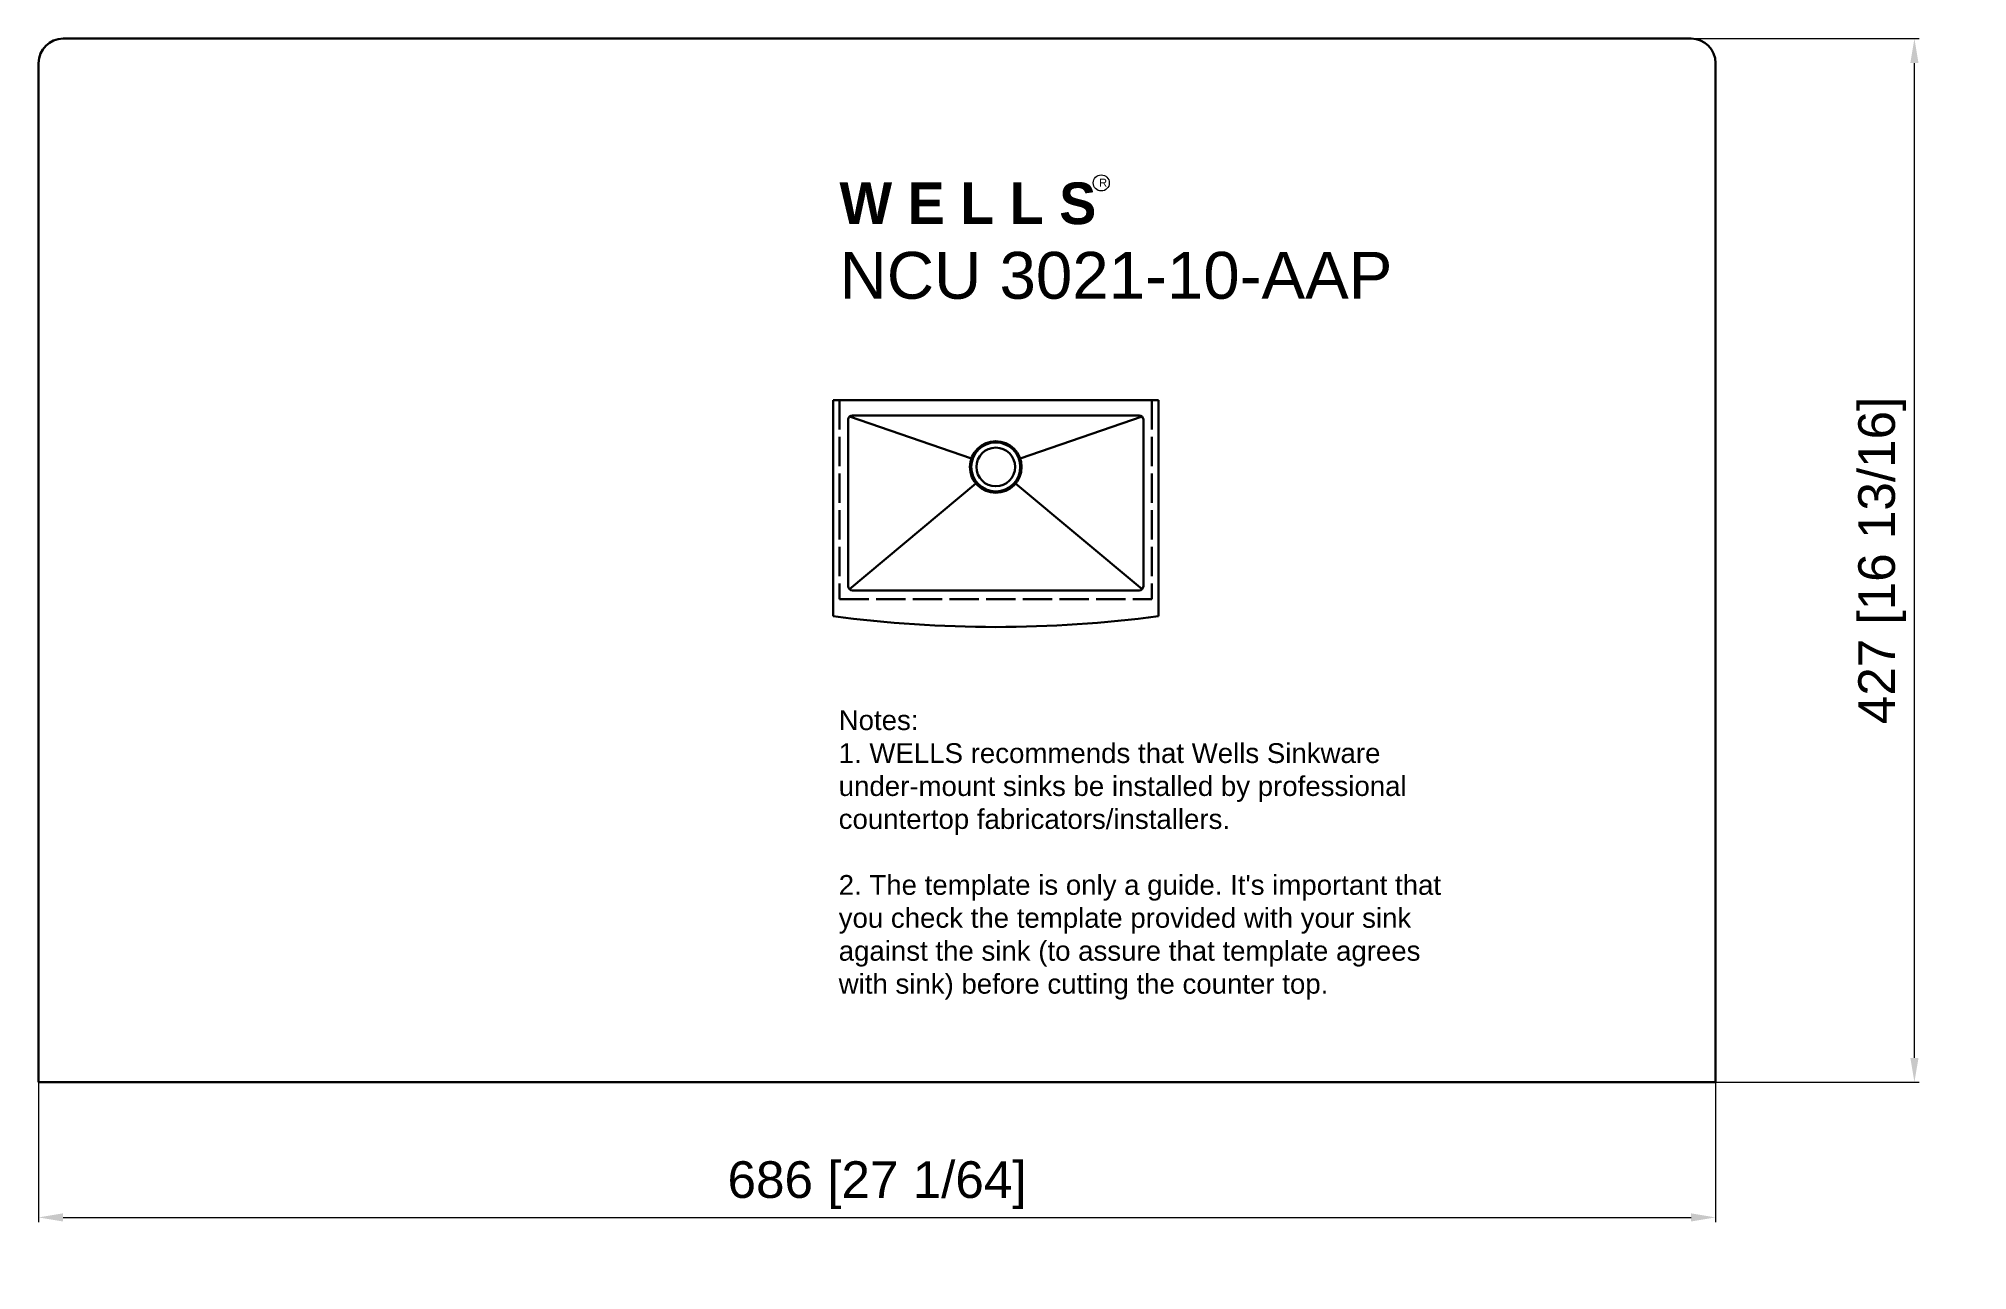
# Model space of a CAD drawing. Header units: millimetres. Extents: x 38595 to 39384, y 6860 to 7364.
import ezdxf

# ---------------------------------------------------------------- set-up
doc = ezdxf.new("R2010")
doc.units = ezdxf.units.MM
doc.linetypes.add('ACAD_ISO02W100', pattern=[15, 12, -3])
doc.styles.add('Arial', font='arial.ttf')
doc.styles.get("Standard").update_dxf_attribs({"font": 'txt', "bigfont": 'gbcbig.shx'})
doc.styles.add('宋体', font='SimSun.ttf')
doc.dimstyles.new('7尺寸(172-200)', dxfattribs={"dimtxt": 30, "dimasz": 29, "dimexe": 1.8, "dimexo": 1, "dimgap": 3.5, "dimtad": 1, "dimdec": 1, "dimzin": 9, "dimdsep": 46, "dimtxsty": '宋体', "dimcen": 5, "dimclrd": 1, "dimclre": 1, "dimclrt": 3, "dimadec": 1, "dimazin": 0, "dimtfac": 1, "dimtdec": 1, "dimtofl": 0, "dimtmove": 0, "dimatfit": 3, "dimfxl": 1, "dimlwd": 18, "dimlwe": 18, "dimarcsym": 0})

# ---------------------------------------------------------------- blocks, each defined once
blk = doc.blocks.new('*D0')
at = {"color": 1, "lineweight": 9, "transparency": 16777216}
for p, q in [((42814.62, 9051.3), (42814.62, 8945.22)), ((43500.62, 9051.3), (43500.62, 8945.22)), ((42824.62, 8947.22), (43490.62, 8947.22))]:
    blk.add_line(p, q, dxfattribs=at)
at = {"color": 1, "transparency": 16777216}
for points in [[(42824.62, 8948.89), (42824.62, 8945.55), (42814.62, 8947.22)], [(43490.62, 8948.89), (43490.62, 8945.55), (43500.62, 8947.22)]]:
    blk.add_solid(points, dxfattribs=at)
at = {"layer": 'Defpoints', "color": 0, "transparency": 16777216}
for p in [(42814.62, 9052.3), (43500.62, 9052.3), (43500.62, 8947.22)]:
    blk.add_point(p, dxfattribs=at)
at = {"color": 3, "transparency": 16777216, "insert": (43157.62, 8960.43), "char_height": 15, "attachment_point": 5, "style": 'Arial'}
blk.add_mtext('686 [27 1/64]', dxfattribs=at)
blk = doc.blocks.new('*D1')
at = {"color": 1, "lineweight": 9, "transparency": 16777216}
for p, q in [((43460.64, 9429.49), (43583.98, 9429.49)), ((43581.98, 9012.49), (43581.98, 9419.49)), ((43460.64, 9002.49), (43583.98, 9002.49))]:
    blk.add_line(p, q, dxfattribs=at)
at = {"color": 1, "transparency": 16777216}
for points in [[(43580.32, 9419.49), (43583.65, 9419.49), (43581.98, 9429.49)], [(43580.32, 9012.49), (43583.65, 9012.49), (43581.98, 9002.49)]]:
    blk.add_solid(points, dxfattribs=at)
at = {"layer": 'Defpoints', "color": 0, "transparency": 16777216}
for p in [(43459.64, 9429.49), (43581.98, 9429.49), (43459.64, 9002.49)]:
    blk.add_point(p, dxfattribs=at)
at = {"color": 3, "transparency": 16777216, "insert": (43568.77, 9215.99), "char_height": 15, "attachment_point": 5, "rotation": 90, "style": 'Arial'}
blk.add_mtext('427 [16 13/16]', dxfattribs=at)
blk = doc.blocks.new('dsf')
at = {"lineweight": 30}
for p, q in [((42824.62, 9429.49), (43490.62, 9429.49)), ((42814.62, 9419.49), (42814.62, 9002.49)), ((43500.62, 9419.49), (43500.62, 9002.49)), ((43139.66, 9281.51), (43272.71, 9281.51)), ((43139.66, 9281.51), (43139.66, 9193.16)), ((43272.71, 9281.51), (43272.71, 9193.16)), ((43145.82, 9273.59), (43145.82, 9205.48)), ((43196.2, 9257.67), (43146.33, 9274.84)), ((43147.58, 9275.35), (43264.79, 9275.35)), ((43216.17, 9257.67), (43266.04, 9274.84)), ((43266.55, 9273.59), (43266.55, 9205.48)), ((43198.08, 9247.46), (43146.33, 9204.24)), ((43214.29, 9247.46), (43266.04, 9204.24)), ((43147.58, 9203.72), (43264.79, 9203.72))]:
    blk.add_line(p, q, dxfattribs=at)
at = {"lineweight": 9}
blk.add_line((43139.66, 9193.16), (43139.66, 9281.51), dxfattribs=at)
at = {"linetype": 'ACAD_ISO02W100', "lineweight": 30}
for p, q in [((43142.3, 9281.51), (43142.3, 9200.2)), ((43270.07, 9281.51), (43270.07, 9200.2)), ((43142.3, 9200.2), (43270.07, 9200.2))]:
    blk.add_line(p, q, dxfattribs=at)
at = {"linetype": 'ByBlock', "lineweight": 30}
blk.add_line((42814.62, 9002.49), (43500.62, 9002.49), dxfattribs=at)
at = {"lineweight": 9}
blk.add_circle((43249.33, 9370.44), 3.3, dxfattribs=at)
at = {"lineweight": 30}
for radius in [10.56, 10.03, 7.92]:
    blk.add_circle((43206.19, 9254.23), radius, dxfattribs=at)
for centre, radius, start, end in [((42824.62, 9419.49), 10, 90, 180), ((43490.62, 9419.49), 10, 0, 90), ((43147.58, 9273.59), 1.76, 90, 180), ((43264.79, 9273.59), 1.76, 0, 90), ((43147.58, 9205.48), 1.76, 180, 270), ((43264.79, 9205.48), 1.76, 270, 0), ((43206.19, 9693.91), 505.15, 262.43221, 277.56779)]:
    blk.add_arc(centre, radius, start, end, dxfattribs=at)
at = {"lineweight": 9, "attachment_point": 1}
for s, insert, char_height in [('\\A1;{\\fBahnschrift SemiBold|b0|i0|c0|p34;W E L L S\\P\\fArial CYR|b0|i0|c204|p34;\\H1.125x;NCU 3021-10-AAP}', (43142.27, 9370.62), 17.0368), ('\\A1;{\\fArial|b0|i0|c0|p34;R}', (43248.49, 9372.16), 3.1944), ("\\A1;{\\fArial|b0|i0|c0|p34;Notes:\\P1. WELLS recommends that Wells Sinkware\\Punder-mount sinks be installed by professional\\Pcountertop fabricators/installers.\\P\\P2. The template is only a guide. It's important that\\Pyou check the template provided with your sink\\Pagainst the sink (to assure that template agrees\\Pwith sink) before cutting the counter top.}", (43141.93, 9154.69), 8.087)]:
    blk.add_mtext_dynamic_manual_height_columns(s, width=327.0043, gutter_width=1, heights=[0], dxfattribs=dict(at, insert=insert, char_height=char_height))
dim = blk.add_linear_dim(base=(43581.98, 9429.49), p1=(43459.64, 9002.49), p2=(43459.64, 9429.49), angle=90, dimstyle='7尺寸(172-200)', override={"dimtxt": 15, "dimasz": 10, "dimexe": 2, "dimdec": 1, "dimtxsty": 'Arial', "dimclrd": 1, "dimclre": 1, "dimclrt": 3, "dimtdec": 1, "dimtix": 1, "dimfxl": 40, "dimlwd": 9, "dimlwe": 9, "dimarcsym": 1})
dim.commit()
dim.dimension.update_dxf_attribs({"geometry": '*D1', "text_midpoint": (43568.77, 9215.99)})
dim = blk.add_linear_dim(base=(43500.62, 8947.22), p1=(42814.62, 9052.3), p2=(43500.62, 9052.3), dimstyle='7尺寸(172-200)', override={"dimtxt": 15, "dimasz": 10, "dimexe": 2, "dimdec": 1, "dimtxsty": 'Arial', "dimclrd": 1, "dimclre": 1, "dimclrt": 3, "dimtdec": 1, "dimtix": 1, "dimfxl": 40, "dimlwd": 9, "dimlwe": 9, "dimarcsym": 1})
dim.commit()
dim.dimension.update_dxf_attribs({"geometry": '*D0', "text_midpoint": (43157.62, 8947.22), "dimtype": 128})

msp = doc.modelspace()

# ---------------------------------------------------------------- block references
msp.add_blockref('dsf', (-4219.68, -2065.17))

doc.saveas('drawing.dxf')
